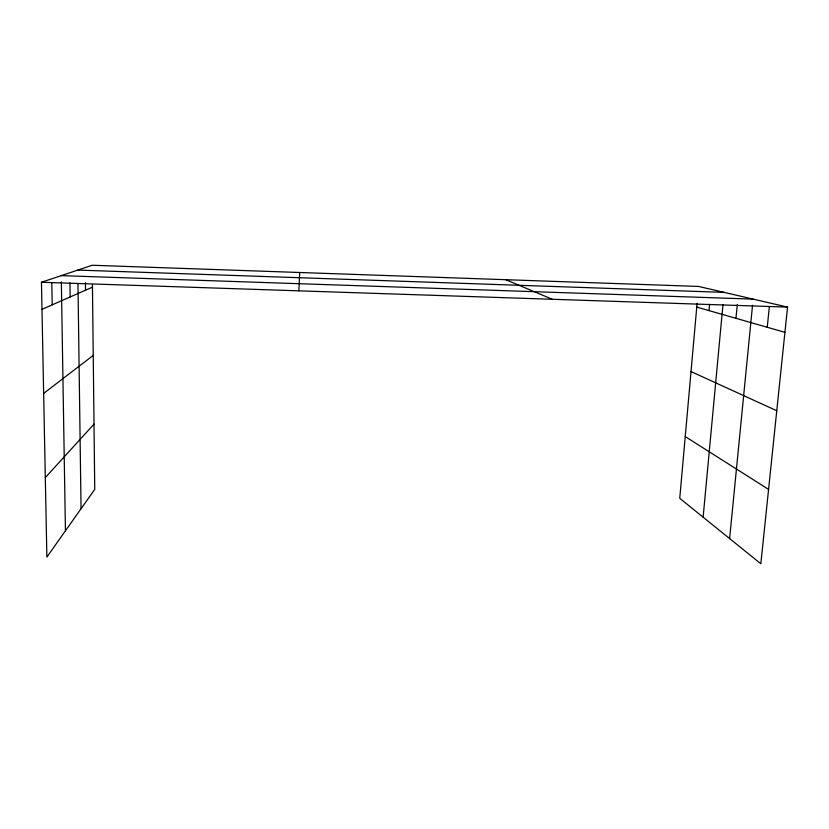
<?xml version="1.0" encoding="UTF-8"?>
<svg xmlns="http://www.w3.org/2000/svg" width="829" height="829" viewBox="0 0 829 829"><rect width="100%" height="100%" fill="white"/><g stroke="black" fill="none" stroke-linecap="round" stroke-linejoin="round"><path stroke-width="1.24" d="M298.875 290.834L299.704 272.492M697.085 303.455L679.749 498.322L760.835 563.751L787.55 307.113L698.609 286.44L92.216 265.249L41.45 282.264L46.88 557.067L94.744 489.359L92.433 284.565M709.023 310.616L709.593 304.347M703.127 517.192L722.971 304.575M735.965 318.326L737.292 304.45M729.613 538.56L752.535 305.29M767.25 327.279L769.322 306.803M45.305 477.608L94.009 424.137M43.647 393.402L93.231 355.403M41.989 309.331L92.465 287.145M61.242 275.632L753.136 299.114M41.45 282.264L787.55 307.113M77.781 270.078L724.111 292.368M696.764 307.103L784.928 332.325M505.742 279.694L552.301 299.279M691.023 371.579L776.763 410.728M685.241 436.582L768.576 489.39M51.802 282.534L52.206 304.844M61.346 281.891L65.439 530.809M77.967 283.611L81.055 508.726M69.957 282.938L70.175 296.948M85.428 282.658L85.522 290.202"/></g></svg>
